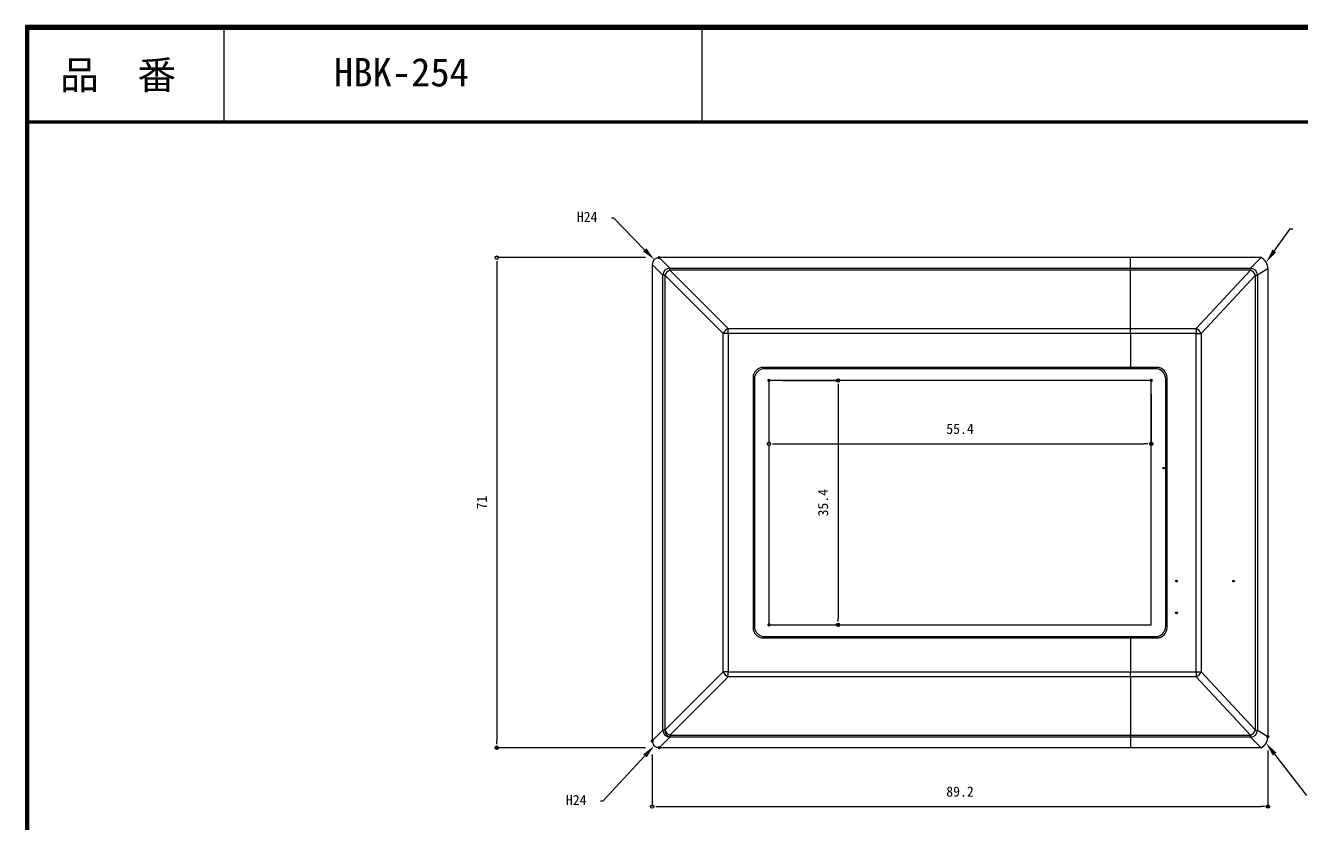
# Model space of a CAD drawing. Units: millimetres, scale not verified. Extents: x -140 to 140, y -96 to 96.
# Drawn here: x -140.5 to 44.1, y -19.6 to 95.7 of the extents above; entities that cross this region are included whole.
import ezdxf
from ezdxf.enums import TextEntityAlignment as Align

# ---------------------------------------------------------------- set-up
doc = ezdxf.new("R2010")
doc.units = ezdxf.units.MM
doc.header["$LTSCALE"] = 0.5
doc.header["$PDMODE"] = 32
doc.header["$PDSIZE"] = 0.25
for name, color, linetype, lineweight in [('0-0_0', 7, 'Continuous', 18), ('0-2_一般', 3, 'Continuous', 18), ('0-5_GREEN', 3, 'Continuous', 18), ('0-6_1手摺寸法', 7, 'Continuous', 18)]:
    doc.layers.add(name, color=color, linetype=linetype, lineweight=lineweight)
doc.layers.add('0-1_Defpoints', color=7, linetype='Continuous')
doc.styles.add('ＭＳ ゴシック', font='')
doc.styles.get('ＭＳ ゴシック').set_extended_font_data('MS Gothic')

# ---------------------------------------------------------------- blocks, each defined once
blk = doc.blocks.new('_DOT')
at = {"layer": '0-0_0', "lineweight": 9}
blk.add_line((-0.5, 0), (-1, 0), dxfattribs=at)
blk.add_circle((0, 0), 0.25, dxfattribs=at)
blk.add_circle((0, 0), 0.25, dxfattribs=at)
blk = doc.blocks.new('D8')
at = {"layer": '0-1_Defpoints'}
for p in [(-72.8243, 52.5035), (-96.3561, -18.4825), (-72.8243, -18.4825)]:
    blk.add_point(p, dxfattribs=at)
at = {"layer": '0-2_一般'}
for p, q in [((-74.8243, 52.5035), (-96.3561, 52.5035)), ((-96.3561, 51.5035), (-96.3561, -17.4825)), ((-74.8243, -18.4825), (-96.3561, -18.4825))]:
    blk.add_line(p, q, dxfattribs=at)
for p, rotation in [((-96.3561, 52.5035), 90), ((-96.3561, -18.4825), 270)]:
    blk.add_blockref('_DOT', p, dxfattribs=dict(at, rotation=rotation))
at = {"layer": '0-2_一般', "color": 7, "style": 'ＭＳ ゴシック'}
blk.add_text('71', height=1.466, rotation=90, dxfattribs=at).set_placement((-97.3561, 16.0105), align=Align.BOTTOM_LEFT)
blk = doc.blocks.new('D9')
at = {"layer": '0-1_Defpoints'}
for p in [(-73.8258, -17.495), (15.3742, -16.8723), (15.3742, -27.0148)]:
    blk.add_point(p, dxfattribs=at)
at = {"layer": '0-2_一般'}
for p, q in [((-73.8258, -19.495), (-73.8258, -27.0148)), ((15.3742, -18.8723), (15.3742, -27.0148)), ((-72.8258, -27.0148), (14.3742, -27.0148))]:
    blk.add_line(p, q, dxfattribs=at)
at = {"layer": '0-2_一般', "rotation": 180}
blk.add_blockref('_DOT', (-73.8258, -27.0148), dxfattribs=at)
at = {"layer": '0-2_一般'}
blk.add_blockref('_DOT', (15.3742, -27.0148), dxfattribs=at)
at = {"layer": '0-2_一般', "color": 7, "style": 'ＭＳ ゴシック'}
blk.add_text('89.2', height=1.466, dxfattribs=at).set_placement((-31.2258, -26.0148), align=Align.BOTTOM_LEFT)
blk = doc.blocks.new('D12')
at = {"layer": '0-1_Defpoints'}
for p in [(-56.9258, 34.7105), (-1.5258, 34.7105), (-1.5258, 25.5323)]:
    blk.add_point(p, dxfattribs=at)
at = {"layer": '0-2_一般'}
for p, q in [((-56.9258, 32.7105), (-56.9258, 25.5323)), ((-1.5258, 32.7105), (-1.5258, 25.5323)), ((-55.9258, 25.5323), (-2.5258, 25.5323))]:
    blk.add_line(p, q, dxfattribs=at)
at = {"layer": '0-2_一般', "rotation": 180}
blk.add_blockref('_DOT', (-56.9258, 25.5323), dxfattribs=at)
at = {"layer": '0-2_一般'}
blk.add_blockref('_DOT', (-1.5258, 25.5323), dxfattribs=at)
at = {"layer": '0-2_一般', "color": 7, "style": 'ＭＳ ゴシック'}
blk.add_text('55.4', height=1.466, dxfattribs=at).set_placement((-31.2258, 26.5323), align=Align.BOTTOM_LEFT)
blk = doc.blocks.new('D13')
at = {"layer": '0-1_Defpoints'}
for p in [(-56.9258, 34.7105), (-56.9258, -0.6895), (-46.9097, -0.6895)]:
    blk.add_point(p, dxfattribs=at)
at = {"layer": '0-2_一般'}
for p, q in [((-54.9258, 34.7105), (-46.9097, 34.7105)), ((-46.9097, 33.7105), (-46.9097, 0.3105)), ((-54.9258, -0.6895), (-46.9097, -0.6895))]:
    blk.add_line(p, q, dxfattribs=at)
for p, rotation in [((-46.9097, 34.7105), 90), ((-46.9097, -0.6895), 270)]:
    blk.add_blockref('_DOT', p, dxfattribs=dict(at, rotation=rotation))
at = {"layer": '0-2_一般', "color": 7, "style": 'ＭＳ ゴシック'}
blk.add_text('35.4', height=1.466, rotation=90, dxfattribs=at).set_placement((-47.9097, 15.0105), align=Align.BOTTOM_LEFT)

msp = doc.modelspace()

# ---------------------------------------------------------------- linework, layer by layer
at = {"layer": '0-0_0'}
for p, q in [((-48.1388, 59.5116), (-49.6783, 61.0511)), ((-49.6783, 61.0511), (-49.6783, -7.9598)), ((-48.6768, 62.0387), (-47.1443, 60.5061)), ((19.6217, 62.0387), (-48.6768, 62.0387)), ((38.534, 62.0387), (19.6217, 62.0387)), ((19.6217, 60.5061), (19.6217, 62.0387)), ((37.0103, 60.5061), (38.534, 62.0387)), ((-47.8514, 59.5116), (-48.1388, 59.5116)), ((-39.3947, 51.0549), (-47.8514, 59.5116)), ((-47.8514, 59.5116), (-47.8514, -6.4203)), ((-47.1443, 60.2187), (-47.1443, 60.5061)), ((-47.1443, 60.5061), (19.6217, 60.5061)), ((-47.1443, 60.2187), (-38.6875, 51.762)), ((19.6217, 60.2187), (-47.1443, 60.2187)), ((19.6217, 60.5061), (37.0103, 60.5061)), ((19.6217, 60.2187), (19.6217, 60.5061)), ((37.0103, 60.2187), (19.6217, 60.2187)), ((19.6217, 51.762), (19.6217, 60.2187)), ((29.1536, 51.762), (37.0103, 60.2187)), ((37.7174, 59.5116), (29.8607, 51.0549)), ((37.0103, 60.5061), (37.0103, 60.2187)), ((37.7174, -6.4203), (37.7174, 59.5116)), ((37.7174, 59.5116), (38.0048, 59.5116)), ((39.5217, 60.4284), (38.0048, 59.5116)), ((38.0048, 59.5116), (38.0048, -6.4203)), ((39.5217, 60.4284), (39.5217, -7.3371)), ((-38.6875, 51.762), (19.6217, 51.762)), ((-38.6875, 51.0549), (-39.3947, 51.0549)), ((19.6217, 51.0549), (19.6217, 46.1457)), ((29.1536, 51.0549), (29.8607, 51.0549)), ((29.1536, 2.0364), (29.1536, 51.0549)), ((29.8607, 51.0549), (29.8607, 2.0364)), ((-35.0783, 44.6457), (-35.0783, 8.4457)), ((-34.8783, 44.4457), (-34.8783, 8.6457)), ((20.5217, 46.1457), (-33.5783, 46.1457)), ((23.2217, 45.9457), (-33.3783, 45.9457)), ((23.4217, 46.1457), (20.5217, 46.1457)), ((24.7217, 8.6457), (24.7217, 44.4457)), ((24.9217, 8.4457), (24.9217, 44.6457)), ((-33.5783, 6.9457), (20.5217, 6.9457)), ((-33.3783, 7.1457), (23.2217, 7.1457)), ((19.6217, 6.9457), (19.6217, 2.0364)), ((20.5217, 6.9457), (23.4217, 6.9457)), ((-47.8514, -6.4203), (-39.3947, 2.0364)), ((-38.6875, 2.0364), (19.6217, 2.0364)), ((19.6217, 2.0364), (29.1536, 2.0364)), ((29.1536, 2.0364), (29.8607, 2.0364)), ((29.8607, 2.0364), (37.7174, -6.4203)), ((-38.6875, 1.3293), (-47.1443, -7.1274)), ((19.6217, 1.3293), (19.6217, -7.1274)), ((37.0103, -7.1274), (29.1536, 1.3293)), ((-49.6783, -7.9598), (-48.1388, -6.4203)), ((-47.1443, -7.1274), (19.6217, -7.1274)), ((-47.1443, -7.1274), (-47.1443, -7.4148)), ((19.6217, -7.1274), (37.0103, -7.1274)), ((37.0103, -7.1274), (37.0103, -7.4148)), ((37.7174, -6.4203), (38.0048, -6.4203)), ((38.0048, -6.4203), (39.5217, -7.3371)), ((-47.1443, -7.4148), (-48.6768, -8.9473)), ((19.6217, -8.9473), (-48.6768, -8.9473)), ((19.6217, -7.4148), (-47.1443, -7.4148)), ((19.6217, -7.4148), (19.6217, -8.9473)), ((38.534, -8.9473), (19.6217, -8.9473)), ((38.534, -8.9473), (37.0103, -7.4148))]:
    msp.add_line(p, q, dxfattribs=at)
for points in [[(-47.8514, -6.4203), (-48.1388, -6.4203), (-48.1388, 59.5116)], [(19.6217, 51.0549), (-38.6875, 51.0549), (-38.6875, 51.762)], [(-38.6875, 51.0549), (-38.6875, 2.0364), (-39.3947, 2.0364), (-39.3947, 51.0549)], [(19.6217, 1.3293), (-38.6875, 1.3293), (-38.6875, 2.0364)], [(29.1536, 2.0364), (29.1536, 1.3293), (19.6217, 1.3293), (19.6217, 2.0364)], [(37.0103, -7.4148), (19.6217, -7.4148), (19.6217, -7.1274)]]:
    msp.add_lwpolyline(points, dxfattribs=at)
for points in [[(19.6217, 51.762), (29.1536, 51.762), (29.1536, 51.0549), (19.6217, 51.0549)], [(22.6217, 44.2457), (-32.7783, 44.2457), (-32.7783, 8.8457), (22.6217, 8.8457)]]:
    msp.add_lwpolyline(points, close=True, dxfattribs=at)
for centre, radius, start, end in [((-47.1314, 59.4988), 1.0074, 90.72961, 179.27017), ((-46.3917, 58.7591), 1.6422, 117.27343, 152.72626), ((36.9975, 59.4988), 1.0074, 0.72983, 89.27039), ((36.2578, 58.7591), 1.6422, 27.27374, 62.72657), ((-37.935, 50.3024), 1.6422, 117.27329, 152.72671), ((28.4011, 50.3024), 1.6422, 27.27329, 62.72671), ((-33.5783, 44.6457), 1.5, 90, 180), ((-33.3783, 44.4457), 1.5, 90, 180), ((23.2217, 44.4457), 1.5, 0, 90), ((23.4217, 44.6457), 1.5, 0, 90), ((-33.5783, 8.4457), 1.5, 180, 270), ((-33.3783, 8.6457), 1.5, 180, 270), ((23.2217, 8.6457), 1.5, 270, 0), ((23.4217, 8.4457), 1.5, 270, 0), ((-37.9351, 2.7889), 1.6421, 207.27321, 242.72709), ((28.4011, 2.7889), 1.6421, 297.27291, 332.72679), ((-47.1314, -6.4074), 1.0074, 180.72961, 269.27018), ((-46.8746, -6.4744), 0.9782, 176.82543, 254.00028), ((-46.3918, -5.6678), 1.6421, 207.27321, 242.72709), ((36.9975, -6.4074), 1.0074, 270.72982, 359.27039), ((36.2578, -5.6678), 1.6421, 297.27291, 332.72679)]:
    msp.add_arc(centre, radius, start, end, dxfattribs=at)
for centre, major_axis, ratio, start_param, end_param in [((-48.6657, 61.0331), (0.8398, -0.5768), 0.980946, 2.1746243, 3.73449421), ((38.4229, 60.8547), (-0.6887, 1.1531), 0.747423, 3.94822407, 5.50809398), ((38.4229, -7.7634), (0.6887, 1.1531), 0.747423, 3.91668398, 5.47655389), ((-48.6657, -7.9418), (0.8398, 0.5768), 0.980946, 2.5486911, 4.10856101)]:
    msp.add_ellipse(centre, major_axis=major_axis, ratio=ratio, start_param=start_param, end_param=end_param, dxfattribs=at)
at = {"layer": '0-5_GREEN'}
for p, q in [((140.4815, 95.6679), (-140.4985, 95.6679)), ((140.3415, 95.5279), (-140.3935, 95.5279)), ((140.2015, 95.3879), (-140.2885, 95.3879)), ((140.0615, 95.2479), (-140.1835, 95.2479)), ((139.9215, 95.1079), (-140.0785, 95.1079)), ((-111.7538, 95.1079), (-111.7538, 81.5279)), ((-42.513, 95.2963), (-42.513, 81.7163)), ((139.9215, 81.8079), (-140.1835, 81.8079)), ((139.9215, 81.6679), (-140.1835, 81.6679)), ((139.9215, 81.5279), (-140.1835, 81.5279))]:
    msp.add_line(p, q, dxfattribs=at)
for points in [[(-140.4985, 95.6679), (-140.4985, -95.6629), (140.4815, -95.6629)], [(-140.3935, 95.5279), (-140.3935, -95.5579), (140.3415, -95.5579)], [(-140.2885, 95.3879), (-140.2885, -95.4529), (140.2015, -95.4529)], [(-140.1835, 95.2479), (-140.1835, -95.3479), (140.0615, -95.3479)], [(-140.0785, 95.1079), (-140.0785, -95.2429), (139.9215, -95.2429)]]:
    msp.add_lwpolyline(points, dxfattribs=at)
for p in [(24.43, 31.5534), (26.2824, 15.1823), (34.5453, 15.1823), (26.2824, 10.5823)]:
    msp.add_point(p, dxfattribs=at)
at = {"layer": '0-6_1手摺寸法', "color": 3}
for p, q in [((-55.2478, 67.7753), (-55.6078, 67.7753)), ((-50.7797, 63.1871), (-55.2478, 67.7753)), ((40.4496, 62.9953), (42.7589, 66.2187)), ((42.7589, 66.2187), (43.1189, 66.2187)), ((-50.7436, -10.1301), (-56.8295, -16.6998)), ((40.4951, -9.879), (45.1005, -15.8618)), ((-56.8295, -16.6998), (-57.1895, -16.6998))]:
    msp.add_line(p, q, dxfattribs=at)
at = {"layer": '0-6_1手摺寸法'}
for points in [[(-50.5409, 63.4196), (-49.3844, 61.7542), (-51.0185, 62.9545)], [(40.7205, 62.8011), (39.2848, 61.3695), (40.1786, 63.1894)], [(-50.9881, -9.9036), (-49.3844, -8.6629), (-50.499, -10.3566)], [(40.2309, -10.0823), (39.2751, -8.2942), (40.7592, -9.6757)]]:
    msp.add_solid(points, dxfattribs=at)

# ---------------------------------------------------------------- block references
at = {"layer": '0-2_一般'}
for name in ['D8', 'D12', 'D13', 'D9']:
    msp.add_blockref(name, (24.1475, 9.5352), dxfattribs=at)

# ---------------------------------------------------------------- texts
at = {"layer": '0-5_GREEN', "color": 7, "style": 'ＭＳ ゴシック'}
for s, p in [('品\u3000番', (-135.4722, 85.2086)), ('HBK-254', (-95.8001, 85.6121))]:
    msp.add_text(s, height=4.106, dxfattribs=at).set_placement(p, align=Align.BOTTOM_LEFT)
at = {"layer": '0-6_1手摺寸法', "style": 'ＭＳ ゴシック'}
for p in [(-60.6078, 66.7753), (-62.1895, -17.6998)]:
    msp.add_text('H24', height=1.466, dxfattribs=at).set_placement(p, align=Align.BOTTOM_LEFT)

doc.saveas('drawing.dxf')
